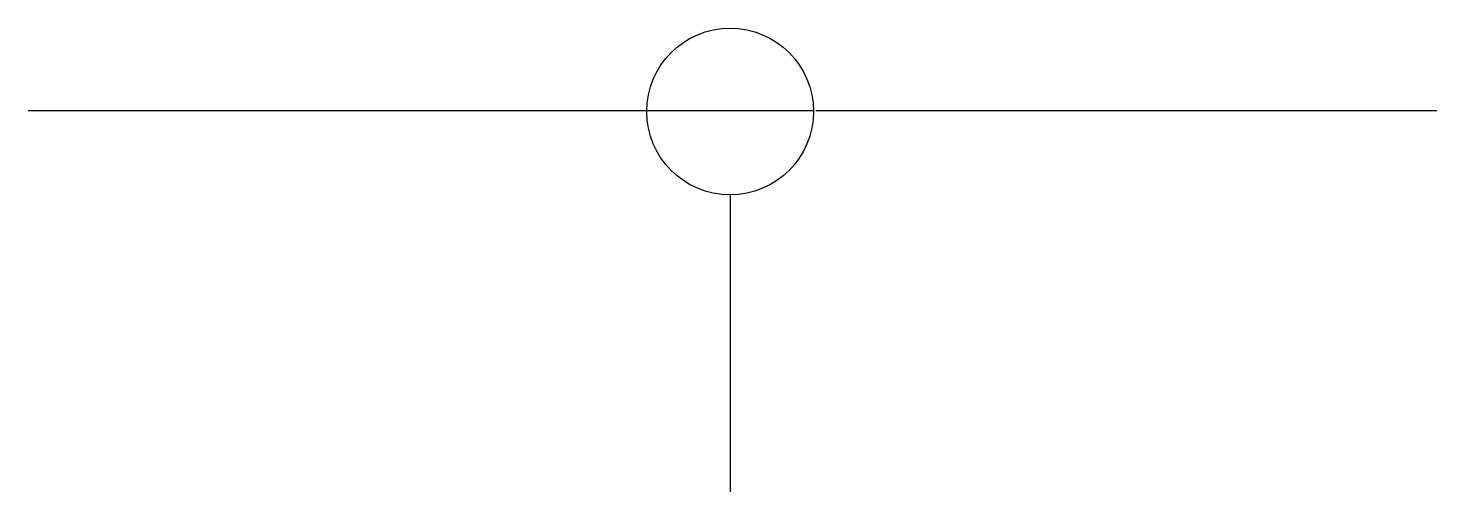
# Model space of a CAD drawing. Header units: metres. Extents: x 22819 to 25702, y -118040 to -117090.
import ezdxf

# ---------------------------------------------------------------- set-up
doc = ezdxf.new("R2010")
doc.units = ezdxf.units.M
doc.layers.add('DET1', color=1, linetype='Continuous')
doc.layers.add('G', color=3, linetype='Continuous')

msp = doc.modelspace()

# ---------------------------------------------------------------- linework, layer by layer
at = {"layer": 'DET1'}
msp.add_line((24255.51, -117431.72), (24255.51, -118039.75), dxfattribs=at)
msp.add_circle((24255.51, -117261.04), 170.67, dxfattribs=at)
at = {"layer": 'G'}
for p, q in [((22819.24, -117259.25), (24426.17, -117259.25)), ((24431.14, -117259.25), (25701.69, -117259.25))]:
    msp.add_line(p, q, dxfattribs=at)

doc.saveas('drawing.dxf')
